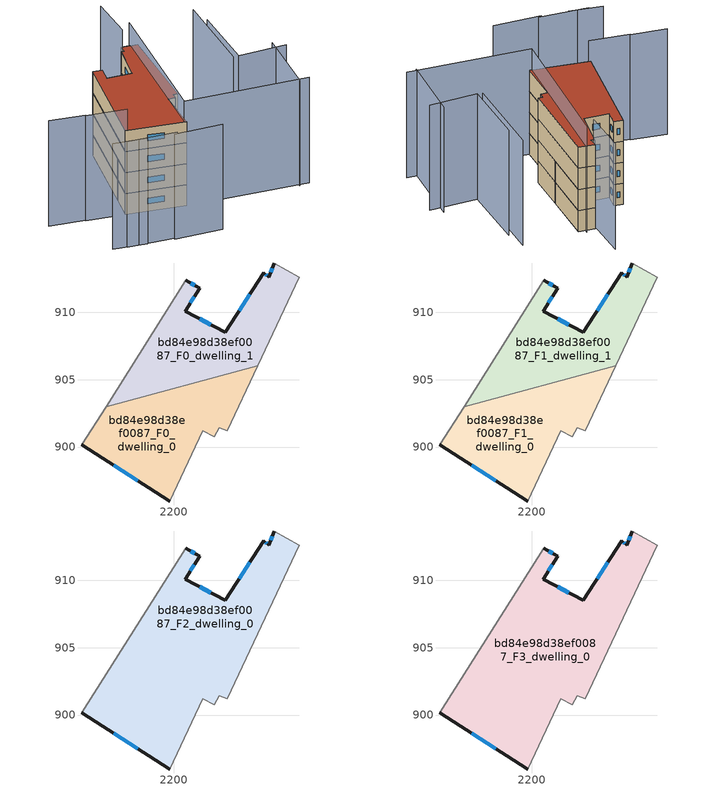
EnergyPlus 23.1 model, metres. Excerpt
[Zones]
bd84e98d38ef0087_F0_dwelling_0
 floor ground (EU_floor_Construction): 2206.23,906.02 2203.97,901.2 2203.39,901.45 2203.01,900.75 2202.18,901.2 2199.71,896 2193.19,900.16 2194.99,903 z0
 wall outside (EU_wall_Construction): 2193.19,900.16 2199.71,896 z0:3
 wall adiabatic (EU_wall_Construction): 2199.71,896 2202.18,901.2 2203.01,900.75 2203.39,901.45 2203.97,901.2 2206.23,906.02 / 2194.99,903 2193.19,900.16 z0:3
 wall to bd84e98d38ef0087_F0_dwelling_1 (EU_wall_Construction): 2206.23,906.02 2194.99,903 z0:3
 window (EU_Window_Construction): 2195.56,898.65 2197.35,897.51 z1.09:1.91
bd84e98d38ef0087_F0_dwelling_1
 floor ground (EU_floor_Construction): 2209.32,912.6 2206.23,906.02 2194.99,903 2200.92,912.39 2201.94,911.79 2200.85,910.08 2203.83,908.53 2206.7,912.94 2207.06,912.59 2207.47,913.66 z0
 wall outside (EU_wall_Construction): 2207.47,913.66 2207.06,912.59 2206.7,912.94 2203.83,908.53 2200.85,910.08 2201.94,911.79 2200.92,912.39 z0:3
 wall adiabatic (EU_wall_Construction): 2206.23,906.02 2209.32,912.6 2207.47,913.66 / 2200.92,912.39 2194.99,903 z0:3
 window (EU_Window_Construction): 2205.66,911.34 2204.88,910.13 / 2206.93,912.71 2206.83,912.81 / 2207.32,913.27 2207.21,912.97 / 2201.57,912 2201.29,912.17 / 2201.25,910.7 2201.55,911.17 / 2202.75,909.09 2201.94,909.51 z1.09:1.91
bd84e98d38ef0087_F1_dwelling_0
 floor to bd84e98d38ef0087_F0_dwelling_0 (EU_floor_Construction): 2206.23,906.02 2203.97,901.2 2203.39,901.45 2203.01,900.75 2202.18,901.2 2199.71,896 2193.19,900.16 2194.99,903 z3
 wall outside (EU_wall_Construction): 2193.19,900.16 2199.71,896 z3:6
 wall adiabatic (EU_wall_Construction): 2199.71,896 2202.18,901.2 2203.01,900.75 2203.39,901.45 2203.97,901.2 2206.23,906.02 / 2194.99,903 2193.19,900.16 z3:6
 wall to bd84e98d38ef0087_F1_dwelling_1 (EU_wall_Construction): 2206.23,906.02 2194.99,903 z3:6
 window (EU_Window_Construction): 2195.56,898.65 2197.35,897.51 z4.09:4.91
bd84e98d38ef0087_F1_dwelling_1
 floor to bd84e98d38ef0087_F0_dwelling_1 (EU_floor_Construction): 2209.32,912.6 2206.23,906.02 2194.99,903 2200.92,912.39 2201.94,911.79 2200.85,910.08 2203.83,908.53 2206.7,912.94 2207.06,912.59 2207.47,913.66 z3
 wall outside (EU_wall_Construction): 2207.47,913.66 2207.06,912.59 2206.7,912.94 2203.83,908.53 2200.85,910.08 2201.94,911.79 2200.92,912.39 z3:6
 wall adiabatic (EU_wall_Construction): 2206.23,906.02 2209.32,912.6 2207.47,913.66 / 2200.92,912.39 2194.99,903 z3:6
 window (EU_Window_Construction): 2205.66,911.34 2204.88,910.13 / 2206.93,912.71 2206.83,912.81 / 2207.32,913.27 2207.21,912.97 / 2201.57,912 2201.29,912.17 / 2201.25,910.7 2201.55,911.17 / 2202.75,909.09 2201.94,909.51 z4.09:4.91
bd84e98d38ef0087_F2_dwelling_0
 floor to bd84e98d38ef0087_F1_dwelling_0 (EU_floor_Construction): 2206.23,906.02 2203.97,901.2 2203.39,901.45 2203.01,900.75 2202.18,901.2 2199.71,896 2193.19,900.16 2194.99,903 z6
 floor to bd84e98d38ef0087_F1_dwelling_1 (EU_floor_Construction): 2209.32,912.6 2206.23,906.02 2194.99,903 2200.92,912.39 2201.94,911.79 2200.85,910.08 2203.83,908.53 2206.7,912.94 2207.06,912.59 2207.47,913.66 z6
 wall outside (EU_wall_Construction): 2207.47,913.66 2207.06,912.59 2206.7,912.94 2203.83,908.53 2200.85,910.08 2201.94,911.79 2200.92,912.39 / 2193.19,900.16 2199.71,896 z6:9
 wall adiabatic (EU_wall_Construction): 2199.71,896 2202.18,901.2 2203.01,900.75 2203.39,901.45 2203.97,901.2 2209.32,912.6 2207.47,913.66 / 2200.92,912.39 2193.19,900.16 z6:9
 window (EU_Window_Construction): 2205.66,911.34 2204.88,910.13 / 2206.93,912.71 2206.83,912.81 / 2207.32,913.27 2207.21,912.97 / 2195.56,898.65 2197.35,897.51 / 2201.57,912 2201.29,912.17 / 2201.25,910.7 2201.55,911.17 / 2202.75,909.09 2201.94,909.51 z7.09:7.91
bd84e98d38ef0087_F3_dwelling_0
 floor to bd84e98d38ef0087_F2_dwelling_0 (EU_floor_Construction): 2209.32,912.6 2203.97,901.2 2203.39,901.45 2203.01,900.75 2202.18,901.2 2199.71,896 2193.19,900.16 2200.92,912.39 2201.94,911.79 2200.85,910.08 2203.83,908.53 2206.7,912.94 2207.06,912.59 2207.47,913.66 z9
 wall outside (EU_wall_Construction): 2207.47,913.66 2207.06,912.59 2206.7,912.94 2203.83,908.53 2200.85,910.08 2201.94,911.79 2200.92,912.39 / 2193.19,900.16 2199.71,896 z9:12
 wall adiabatic (EU_wall_Construction): 2199.71,896 2202.18,901.2 2203.01,900.75 2203.39,901.45 2203.97,901.2 2209.32,912.6 2207.47,913.66 / 2200.92,912.39 2193.19,900.16 z9:12
 window (EU_Window_Construction): 2205.66,911.34 2204.88,910.13 / 2206.93,912.71 2206.83,912.81 / 2207.32,913.27 2207.21,912.97 / 2195.56,898.65 2197.35,897.51 / 2201.57,912 2201.29,912.17 / 2201.25,910.7 2201.55,911.17 / 2202.75,909.09 2201.94,909.51 z10.09:10.91
 roof outside (EU_roof_Construction): 2203.97,901.2 2209.32,912.6 2207.47,913.66 2207.06,912.59 2206.7,912.94 2203.83,908.53 2200.85,910.08 2201.94,911.79 2200.92,912.39 2193.19,900.16 2199.71,896 2202.18,901.2 2203.01,900.75 2203.39,901.45 z12
shading: 2187.61,894.9 2193.35,891.83 / 2192.84,891.8 2198.5,888.98 / 2186.12,895.92 2189.89,893.6 / 2212.5,888.87 2216.9,897.34 / 2211.24,898.67 2216.25,909.7 / 2213.8,888.46 2199.47,896.13 / 2199.47,896.13 2208.73,913.43 / 2217.68,895.69 2211.83,898.3 / 2211.83,898.3 2215.64,906.84 / 2206.96,912.96 2209.4,918.68 / 2193.37,900.05 2188.85,902.82 / 2188.97,902.86 2184.91,905.35 z0:15
[Building]
EU S2 Campaign: North Axis=0; Terrain=City; Solar Distribution=FullExterior
[Site:Location]
Bologna: Latitude=44.5; Longitude=11.25; Time Zone=1; Elevation=37
[SizingPeriod:WeatherFileDays]
AnnualSizingPeriod: Begin Month=1; Begin Day of Month=1; End Month=12; End Day of Month=31; Day of Week for Start Day=Monday; Use Weather File Daylight Saving Period=No; Use Weather File Rain and Snow Indicators=No
[MATERIAL]
EU_InternalMass_Material: Roughness=MediumRough; Thickness=0.1; Conductivity=1; Density=1800; Specific Heat=900; Thermal Absorptance=0.9; Solar Absorptance=0.7; Visible Absorptance=0.7
[MATERIAL:NOMASS] Roughness=MediumRough; Thermal Absorptance=0.9; Solar Absorptance=0.7; Visible Absorptance=0.7
Name | Thermal Resistance
EU_wall_NoMass | 0.818544
EU_roof_NoMass | 0.6448
EU_floor_NoMass | 0.806
[WINDOWMATERIAL:SIMPLEGLAZINGSYSTEM]
EU_Window_SimpleGlazing: UFactor=4.43105; Solar Heat Gain Coefficient=0.85; Visible Transmittance=0.85
[CONSTRUCTION]
EU_wall_Construction: EU_wall_NoMass
EU_roof_Construction: EU_roof_NoMass
EU_floor_Construction: EU_floor_NoMass
EU_Window_Construction: EU_Window_SimpleGlazing
EU_InternalMass_Construction: EU_InternalMass_Material
[ZONE] Type=1; Multiplier=1; Ceiling Height=autocalculate; Floor Area=autocalculate; Part of Total Floor Area=Yes
Name | Volume
bd84e98d38ef0087_F0_dwelling_0 | 178.166
bd84e98d38ef0087_F1_dwelling_0 | 178.165
bd84e98d38ef0087_F2_dwelling_0 | 356.329
bd84e98d38ef0087_F3_dwelling_0 | 356.33
bd84e98d38ef0087_F0_dwelling_1 | 178.173
bd84e98d38ef0087_F1_dwelling_1 | 178.172
[INTERNALMASS] Construction=EU_InternalMass_Construction
Name | Zone or ZoneList | Surface Area
bd84e98d38ef0087_F0_dwelling_0_EU_InternalMass | bd84e98d38ef0087_F0_dwelling_0 | 59.3888
bd84e98d38ef0087_F0_dwelling_1_EU_InternalMass | bd84e98d38ef0087_F0_dwelling_1 | 59.3907
bd84e98d38ef0087_F1_dwelling_0_EU_InternalMass | bd84e98d38ef0087_F1_dwelling_0 | 59.3888
bd84e98d38ef0087_F1_dwelling_1_EU_InternalMass | bd84e98d38ef0087_F1_dwelling_1 | 59.3907
bd84e98d38ef0087_F2_dwelling_0_EU_InternalMass | bd84e98d38ef0087_F2_dwelling_0 | 118.777
bd84e98d38ef0087_F3_dwelling_0_EU_InternalMass | bd84e98d38ef0087_F3_dwelling_0 | 118.777
[OTHEREQUIPMENT] Fuel Type=Electricity; Design Level Calculation Method=Watts/Area; Power per Zone Floor Area=1; Fraction Latent=0; Fraction Radiant=0; Fraction Lost=0; Carbon Dioxide Generation Rate=0; EndUse Subcategory=EU_Step8_InternalGains
Name | Zone or ZoneList or Space or SpaceList | Schedule
EU_Step8_InternalGain_bd84e98d38ef0087_F0_dwelling_0_f000 | bd84e98d38ef0087_F0_dwelling_0 | EU_Step8_GainSchedule_bd84e98d38ef0087_F0_dwelling_0_f000
EU_Step8_InternalGain_bd84e98d38ef0087_F0_dwelling_1_f000 | bd84e98d38ef0087_F0_dwelling_1 | EU_Step8_GainSchedule_bd84e98d38ef0087_F0_dwelling_1_f000
EU_Step8_InternalGain_bd84e98d38ef0087_F1_dwelling_0_f000 | bd84e98d38ef0087_F1_dwelling_0 | EU_Step8_GainSchedule_bd84e98d38ef0087_F1_dwelling_0_f000
EU_Step8_InternalGain_bd84e98d38ef0087_F1_dwelling_1_f000 | bd84e98d38ef0087_F1_dwelling_1 | EU_Step8_GainSchedule_bd84e98d38ef0087_F1_dwelling_1_f000
EU_Step8_InternalGain_bd84e98d38ef0087_F2_dwelling_0_f000 | bd84e98d38ef0087_F2_dwelling_0 | EU_Step8_GainSchedule_bd84e98d38ef0087_F2_dwelling_0_f000
EU_Step8_InternalGain_bd84e98d38ef0087_F3_dwelling_0_f000 | bd84e98d38ef0087_F3_dwelling_0 | EU_Step8_GainSchedule_bd84e98d38ef0087_F3_dwelling_0_f000
[ZONEVENTILATION:DESIGNFLOWRATE] Schedule=EU_AlwaysOn; Design Flow Rate Calculation Method=AirChanges/Hour; Air Changes per Hour=0.708969; Ventilation Type=Natural; Fan Pressure Rise=0; Fan Total Efficiency=1; Constant Term Coefficient=1; Temperature Term Coefficient=0; Velocity Term Coefficient=0; Velocity Squared Term Coefficient=0; Minimum Indoor Temperature=-100; Maximum Indoor Temperature=100; Delta Temperature=-100; Minimum Outdoor Temperature=-100; Maximum Outdoor Temperature=100; Maximum Wind Speed=40
Name | Zone or ZoneList or Space or SpaceList
EU_ConstantAir_bd84e98d38ef0087_F0_dwelling_0 | bd84e98d38ef0087_F0_dwelling_0
EU_ConstantAir_bd84e98d38ef0087_F0_dwelling_1 | bd84e98d38ef0087_F0_dwelling_1
EU_ConstantAir_bd84e98d38ef0087_F1_dwelling_0 | bd84e98d38ef0087_F1_dwelling_0
EU_ConstantAir_bd84e98d38ef0087_F1_dwelling_1 | bd84e98d38ef0087_F1_dwelling_1
EU_ConstantAir_bd84e98d38ef0087_F2_dwelling_0 | bd84e98d38ef0087_F2_dwelling_0
EU_ConstantAir_bd84e98d38ef0087_F3_dwelling_0 | bd84e98d38ef0087_F3_dwelling_0
[HVACTEMPLATE:THERMOSTAT] Constant Heating Setpoint=20; Constant Cooling Setpoint=50
EU_HeatOnly_bd84e98d38ef0087_F0_dwelling_0; EU_HeatOnly_bd84e98d38ef0087_F0_dwelling_1; EU_HeatOnly_bd84e98d38ef0087_F1_dwelling_0; EU_HeatOnly_bd84e98d38ef0087_F1_dwelling_1; EU_HeatOnly_bd84e98d38ef0087_F2_dwelling_0; EU_HeatOnly_bd84e98d38ef0087_F3_dwelling_0
[HVACTEMPLATE:ZONE:IDEALLOADSAIRSYSTEM] System Availability Schedule=EU_AlwaysOn; Maximum Heating Supply Air Temperature=50; Minimum Cooling Supply Air Temperature=13; Maximum Heating Supply Air Humidity Ratio=0.0156; Minimum Cooling Supply Air Humidity Ratio=0.0077; Heating Limit=NoLimit; Cooling Limit=NoLimit; Heating Availability Schedule=EU_AlwaysOn; Cooling Availability Schedule=EU_CoolingOff; Dehumidification Control Type=ConstantSensibleHeatRatio; Cooling Sensible Heat Ratio=0.7; Dehumidification Setpoint=60; Humidification Control Type=None; Humidification Setpoint=30; Outdoor Air Method=None; Outdoor Air Flow Rate per Person=0.00944; Outdoor Air Flow Rate per Zone Floor Area=0; Outdoor Air Flow Rate per Zone=0; Demand Controlled Ventilation Type=None; Outdoor Air Economizer Type=NoEconomizer; Heat Recovery Type=None; Sensible Heat Recovery Effectiveness=0.7; Latent Heat Recovery Effectiveness=0.65
Name | Template Thermostat
bd84e98d38ef0087_F0_dwelling_0 | EU_HeatOnly_bd84e98d38ef0087_F0_dwelling_0
bd84e98d38ef0087_F0_dwelling_1 | EU_HeatOnly_bd84e98d38ef0087_F0_dwelling_1
bd84e98d38ef0087_F1_dwelling_0 | EU_HeatOnly_bd84e98d38ef0087_F1_dwelling_0
bd84e98d38ef0087_F1_dwelling_1 | EU_HeatOnly_bd84e98d38ef0087_F1_dwelling_1
bd84e98d38ef0087_F2_dwelling_0 | EU_HeatOnly_bd84e98d38ef0087_F2_dwelling_0
bd84e98d38ef0087_F3_dwelling_0 | EU_HeatOnly_bd84e98d38ef0087_F3_dwelling_0
[SIZING:ZONE] Zone Cooling Design Supply Air Temperature Input Method=SupplyAirTemperature; Zone Cooling Design Supply Air Temperature=13; Zone Heating Design Supply Air Temperature Input Method=SupplyAirTemperature; Zone Heating Design Supply Air Temperature=50; Zone Cooling Design Supply Air Humidity Ratio=0.008; Zone Heating Design Supply Air Humidity Ratio=0.008; Cooling Design Air Flow Method=DesignDay; Cooling Design Air Flow Rate=0; Cooling Minimum Air Flow per Zone Floor Area=0.000762; Cooling Minimum Air Flow=0; Cooling Minimum Air Flow Fraction=0.2; Heating Design Air Flow Method=DesignDay; Heating Design Air Flow Rate=0; Heating Maximum Air Flow per Zone Floor Area=0.002032; Heating Maximum Air Flow=0.141576; Heating Maximum Air Flow Fraction=0.3; Account for Dedicated Outdoor Air System=No; Dedicated Outdoor Air System Control Strategy=NeutralSupplyAir; Dedicated Outdoor Air Low Setpoint Temperature for Design=autosize; Dedicated Outdoor Air High Setpoint Temperature for Design=autosize; Zone Load Sizing Method=Sensible Load Only No Latent Load; Zone Latent Cooling Design Supply Air Humidity Ratio Input Method=HumidityRatioDifference; Zone Cooling Design Supply Air Humidity Ratio Difference=0.005; Zone Latent Heating Design Supply Air Humidity Ratio Input Method=HumidityRatioDifference; Zone Humidification Design Supply Air Humidity Ratio Difference=0.005
bd84e98d38ef0087_F0_dwelling_0; bd84e98d38ef0087_F0_dwelling_1; bd84e98d38ef0087_F1_dwelling_0; bd84e98d38ef0087_F1_dwelling_1; bd84e98d38ef0087_F2_dwelling_0; bd84e98d38ef0087_F3_dwelling_0
[SCHEDULE:CONSTANT]
Name | Hourly Value
EU_AlwaysOn | 1
EU_CoolingOff | 0
[SCHEDULE:FILE] Column Number=1; Rows to Skip at Top=0; Number of Hours of Data=8760; Column Separator=Comma; Interpolate to Timestep=No; Minutes per Item=60; Adjust Schedule for Daylight Savings=Yes
Name | File
EU_Step8_GainSchedule_bd84e98d38ef0087_F0_dwelling_0_f000 | ../../schedules/bd84e98d38ef0087/bd84e98d38ef0087_F0_dwelling_0_f000_gain.csv
EU_Step8_GainSchedule_bd84e98d38ef0087_F0_dwelling_1_f000 | ../../schedules/bd84e98d38ef0087/bd84e98d38ef0087_F0_dwelling_1_f000_gain.csv
EU_Step8_GainSchedule_bd84e98d38ef0087_F1_dwelling_0_f000 | ../../schedules/bd84e98d38ef0087/bd84e98d38ef0087_F1_dwelling_0_f000_gain.csv
EU_Step8_GainSchedule_bd84e98d38ef0087_F1_dwelling_1_f000 | ../../schedules/bd84e98d38ef0087/bd84e98d38ef0087_F1_dwelling_1_f000_gain.csv
EU_Step8_GainSchedule_bd84e98d38ef0087_F2_dwelling_0_f000 | ../../schedules/bd84e98d38ef0087/bd84e98d38ef0087_F2_dwelling_0_f000_gain.csv
EU_Step8_GainSchedule_bd84e98d38ef0087_F3_dwelling_0_f000 | ../../schedules/bd84e98d38ef0087/bd84e98d38ef0087_F3_dwelling_0_f000_gain.csv
